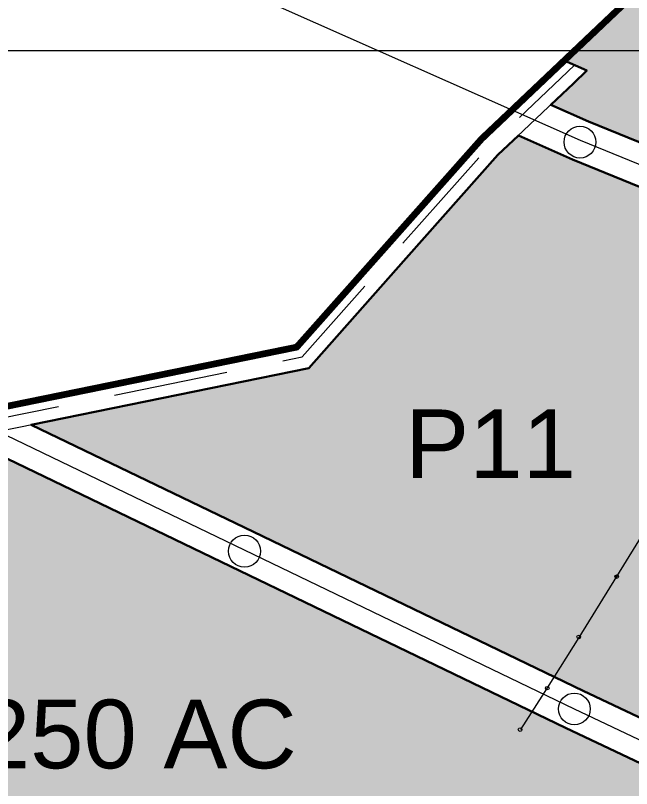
# Model space of a CAD drawing. Header units: feet. Extents: x 199174 to 214517, y 1645895 to 1656921.
# Drawn here: x 206575 to 207248, y 1653694 to 1654538 of the extents above; entities that cross this region are included whole.
import ezdxf

# ---------------------------------------------------------------- set-up
doc = ezdxf.new("R2010")
doc.units = ezdxf.units.FT
doc.header["$MEASUREMENT"] = 0
doc.linetypes.add('DASHED', pattern=[0.75, 0.5, -0.25])
doc.linetypes.add('PHANTOM2', pattern=[1.25, 0.625, -0.125, 0.125, -0.125, 0.125, -0.125])
for name, color, linetype, lineweight in [('11 KV POWER LINE', 254, 'Continuous', 9), ('EP', 254, 'Continuous', 9), ('Main boundry', 1, 'Continuous', 50), ('PLOT BOUNDARY', 1, 'Continuous', 50), ("PLOT NO'S", 1, 'Continuous', 9)]:
    doc.layers.add(name, color=color, linetype=linetype, lineweight=lineweight)
for name, color, linetype in [('400 KV POWER LINE', 150, 'Continuous'), ('C-ANNO-MATC', 7, 'DASHED'), ('GRID', 7, 'Continuous'), ('ROAD', 7, 'Continuous'), ('VILLAGE BOUNDARY', 6, 'Continuous')]:
    doc.layers.add(name, color=color, linetype=linetype)
doc.layers.add('Plot 6 to 15', color=7, linetype='Continuous', true_color=0xffffdb)
doc.styles.get("Standard").update_dxf_attribs({"font": 'arial.ttf'})
doc.linetypes.add('ZIGZAG', pattern='A,0.0001,-0.2,[131,ltypeshp.shx,S=0.2,R=0,X=-0.2,Y=0],-0.4,[131,ltypeshp.shx,S=0.2,R=180,X=0.2,Y=0],-0.2', length=0.8001)

# ---------------------------------------------------------------- blocks, each defined once
blk = doc.blocks.new('road')
at = {"layer": 'C-ANNO-MATC', "lineweight": 9, "ltscale": 250, "flags": 128}
blk.add_lwpolyline([(358.92, 1853.21), (384.37, 2077.44), (609.34, 2236.18), (866.35, 2183.16), (1241.97, 2259.76), (1446.13, 2489.51), (1539.55, 2578.02)], dxfattribs=at)
at = {"layer": 'ROAD', "lineweight": 9}
for p, q in [((1528.21, 2583.05), (1453.5, 2512.27)), ((1552.96, 2572.07), (1528.21, 2583.05)), ((1455.87, 2480.08), (1552.96, 2572.07)), ((1453.5, 2512.27), (1437.89, 2497.49)), ((1437.89, 2497.49), (1235.94, 2270.23)), ((1249.09, 2247.4), (1455.87, 2480.08)), ((1235.94, 2270.23), (866.36, 2194.86)), ((866.33, 2169.33), (1249.09, 2247.4))]:
    blk.add_line(p, q, dxfattribs=at)

msp = doc.modelspace()

# ---------------------------------------------------------------- hatches: boundary and pattern name
at = {"layer": 'Plot 6 to 15'}
h = msp.add_hatch(color=256, dxfattribs=at)
h.dxf.hatch_style = 1
h.paths.add_polyline_path([(207731.5, 1654702.5), (207973.07, 1654750.64), (207972.96, 1654760.66), (207978.1, 1654774.35), (207985.64, 1654788.38), (207990.78, 1654805.49), (207985.3, 1654822.26), (207973.98, 1654840.19), (207964.39, 1654855.25), (207950.33, 1654880.73), (207942.1, 1654897.5), (207941.08, 1654912.21), (207940.39, 1654925.21), (207940.73, 1654935.82), (207945.52, 1654957.57), (207945.18, 1654967.49), (207945.87, 1654978.44), (207942.78, 1654985.97), (207931.13, 1654991.1), (207914.69, 1654991.79), (207899.96, 1654996.24), (207895.17, 1655003.91), (207478.42, 1654777.37), (207174.14, 1654489.1), (207198.9, 1654478.12), (207184.26, 1654464.25), (207159.58, 1654440.86), (207200.75, 1654422.6), (207417.27, 1654334.39), (207518.95, 1654495.61)])
h.paths.add_polyline_path([(207497.07, 1654116.42), (207335.48, 1654204.72), (207392.88, 1654295.73), (207183.13, 1654381.18), (207124.19, 1654407.33), (207101.8, 1654386.12), (207001.54, 1654273.3), (206900.56, 1654159.67), (206895.03, 1654153.44), (206591.81, 1654091.61), (206834.71, 1653974.74), (207194.94, 1653801.15), (207328.39, 1653738.07), (207403.73, 1653907.06)])
h.paths.add_polyline_path([(207517.93, 1653598.7), (207175.56, 1653760.54), (206534.46, 1654069.26), (206518.61, 1654076.68), (206512.27, 1654075.38), (206258.28, 1654127.78), (206043.07, 1653975.92), (206020.71, 1653778.9), (206050.56, 1653761.01), (206061.71, 1653642.15), (206186.14, 1653629.79), (206513.47, 1653594.85), (206848.74, 1653561.51), (206915.48, 1653556.22), (206937, 1653558.81), (206998.31, 1653555.03), (207012.12, 1653548.54), (207176.01, 1653535.54), (207460.45, 1653403.24), (207518.13, 1653370.43)])

# ---------------------------------------------------------------- linework, layer by layer
at = {"layer": '11 KV POWER LINE', "linetype": 'ZIGZAG', "ltscale": 15, "elevation": 236.02}
msp.add_lwpolyline([(207414.23, 1654217.25), (207377.37, 1654158.28), (207336.02, 1654093), (207301.6, 1654038.73), (207263.1, 1653977.25), (207231.4, 1653925.76), (207189.99, 1653859.19), (207155.66, 1653804.27), (207126.25, 1653758.8)], dxfattribs=at)
at = {"layer": '400 KV POWER LINE', "linetype": 'Continuous', "lineweight": 9, "ltscale": 50}
msp.add_lwpolyline([(209990.26, 1653266.92), (209708.15, 1653378.07), (209359.09, 1653522.81), (209016.53, 1653659.68), (208644.74, 1653810.09), (208276.3, 1653959.51), (207907.21, 1654112.02), (207542.86, 1654258.93), (207191.94, 1654401.89), (206828.84, 1654562.99), (206483.58, 1654719.41), (206138.27, 1654875.33), (205795.94, 1655029.2), (205441.78, 1655185.36), (205087.75, 1655342.69), (204743.57, 1655493.79), (204383.21, 1655652.87), (204022.1, 1655816.58), (203695.25, 1655964.48), (203309.16, 1656071.86), (202940.54, 1656189.05), (202559.57, 1656282.02)], dxfattribs=at)
at = {"layer": '400 KV POWER LINE', "linetype": 'Continuous', "lineweight": 9, "ltscale": 50, "elevation": 248.03}
msp.add_lwpolyline([(209712.98, 1652581.79), (209349.08, 1652750.01), (209020.79, 1652904.91), (208670.45, 1653074.63), (208340.86, 1653231.54), (207881.05, 1653450.07), (207527.59, 1653619.02), (207185.25, 1653780.85), (206824.95, 1653954.48), (206544.1, 1654089.59), (206192.76, 1654253.97), (205848.36, 1654418.19), (205494.57, 1654588.55), (204806.53, 1654923.55), (204453.53, 1655087.46), (204137, 1655239.11), (203782.93, 1655404.16), (203519.24, 1655531.75), (202943.47, 1655687.57)], dxfattribs=at)
at = {"layer": '400 KV POWER LINE', "linetype": 'ZIGZAG', "lineweight": 9, "ltscale": 50}
for centre in [(207191.38, 1654400.15, 282.79), (206824.83, 1653953.51, 291.1), (207185.28, 1653781.25, 286.53)]:
    msp.add_circle(centre, 17.41, dxfattribs=at)
at = {"layer": 'EP', "linetype": 'Continuous'}
for centre in [(207231.49, 1653925.7, 238.62), (207190.03, 1653859.91, 234.3), (207155.67, 1653803.95, 237.17), (207126.03, 1653758.79, 239.4)]:
    msp.add_circle(centre, 2, dxfattribs=at)
at = {"layer": 'GRID', "color": 254, "lineweight": 0}
msp.add_line((199594.67, 1654500), (211153, 1654500), dxfattribs=at)
at = {"layer": 'Main boundry', "lineweight": 50, "flags": 128}
msp.add_lwpolyline([(207478.42, 1654777.37), (207083.83, 1654403.53), (206881.87, 1654176.28), (206512.29, 1654100.9), (206252.72, 1654154.45), (206023.19, 1653992.49), (206023.19, 1653992.49), (205977.46, 1654076.35), (205842.7, 1654277.75), (205719.49, 1654433.49), (205637.22, 1654538.47)], dxfattribs=at)
at = {"layer": 'PLOT BOUNDARY', "lineweight": 30, "flags": 128}
msp.add_lwpolyline([(207478.42, 1654777.37), (207174.14, 1654489.1), (207198.9, 1654478.12), (207184.26, 1654464.25), (207159.58, 1654440.86), (207200.75, 1654422.6), (207417.27, 1654334.39), (207518.95, 1654495.61), (207731.5, 1654702.5)], dxfattribs=at)
for points in [[(207497.07, 1654116.42), (207335.48, 1654204.72), (207392.88, 1654295.73), (207183.13, 1654381.18), (207124.19, 1654407.33), (207101.8, 1654386.12), (207001.54, 1654273.3), (206900.56, 1654159.67), (206895.03, 1654153.44), (206591.81, 1654091.61), (206834.71, 1653974.74), (207194.94, 1653801.15), (207328.39, 1653738.07), (207403.73, 1653907.06)], [(207517.93, 1653598.7), (207175.56, 1653760.54), (206534.46, 1654069.26), (206518.61, 1654076.68), (206512.27, 1654075.38), (206258.28, 1654127.78), (206043.07, 1653975.92), (206020.71, 1653778.9), (206050.56, 1653761.01), (206061.71, 1653642.15), (206186.14, 1653629.79), (206513.47, 1653594.85), (206848.74, 1653561.51), (206915.48, 1653556.22), (206937, 1653558.81), (206998.31, 1653555.03), (207012.12, 1653548.54), (207176.01, 1653535.54), (207460.45, 1653403.24), (207518.13, 1653370.43)]]:
    msp.add_lwpolyline(points, close=True, dxfattribs=at)
at = {"layer": 'VILLAGE BOUNDARY', "linetype": 'PHANTOM2', "ltscale": 50, "const_width": 7.32}
msp.add_lwpolyline([(209681.73, 1654359.57), (209336.28, 1654327.64), (208763.39, 1654337.71), (208562.86, 1654453.05), (208372.63, 1654727.74), (208271.09, 1655082.64), (208159.81, 1655095.98), (208002.95, 1655062.43), (207478.42, 1654777.37), (207083.83, 1654403.53), (206881.87, 1654176.28), (206512.29, 1654100.9), (206252.72, 1654154.45), (206023.19, 1653992.49), (206023.19, 1653992.49), (206023.19, 1653992.49)], dxfattribs=at)

# ---------------------------------------------------------------- block references
at = {"layer": 'ROAD', "lineweight": 9}
msp.add_blockref('road', (205645.94, 1651906.05), dxfattribs=at)

# ---------------------------------------------------------------- texts
at = {"layer": "PLOT NO'S", "linetype": 'Continuous'}
for s, p in [('P11', (207000.5, 1654033.23, -448)), ('P11 250 AC', (206316.88, 1653716.44, -448))]:
    msp.add_text(s, height=75, dxfattribs=at).set_placement(p)

doc.saveas('drawing.dxf')
